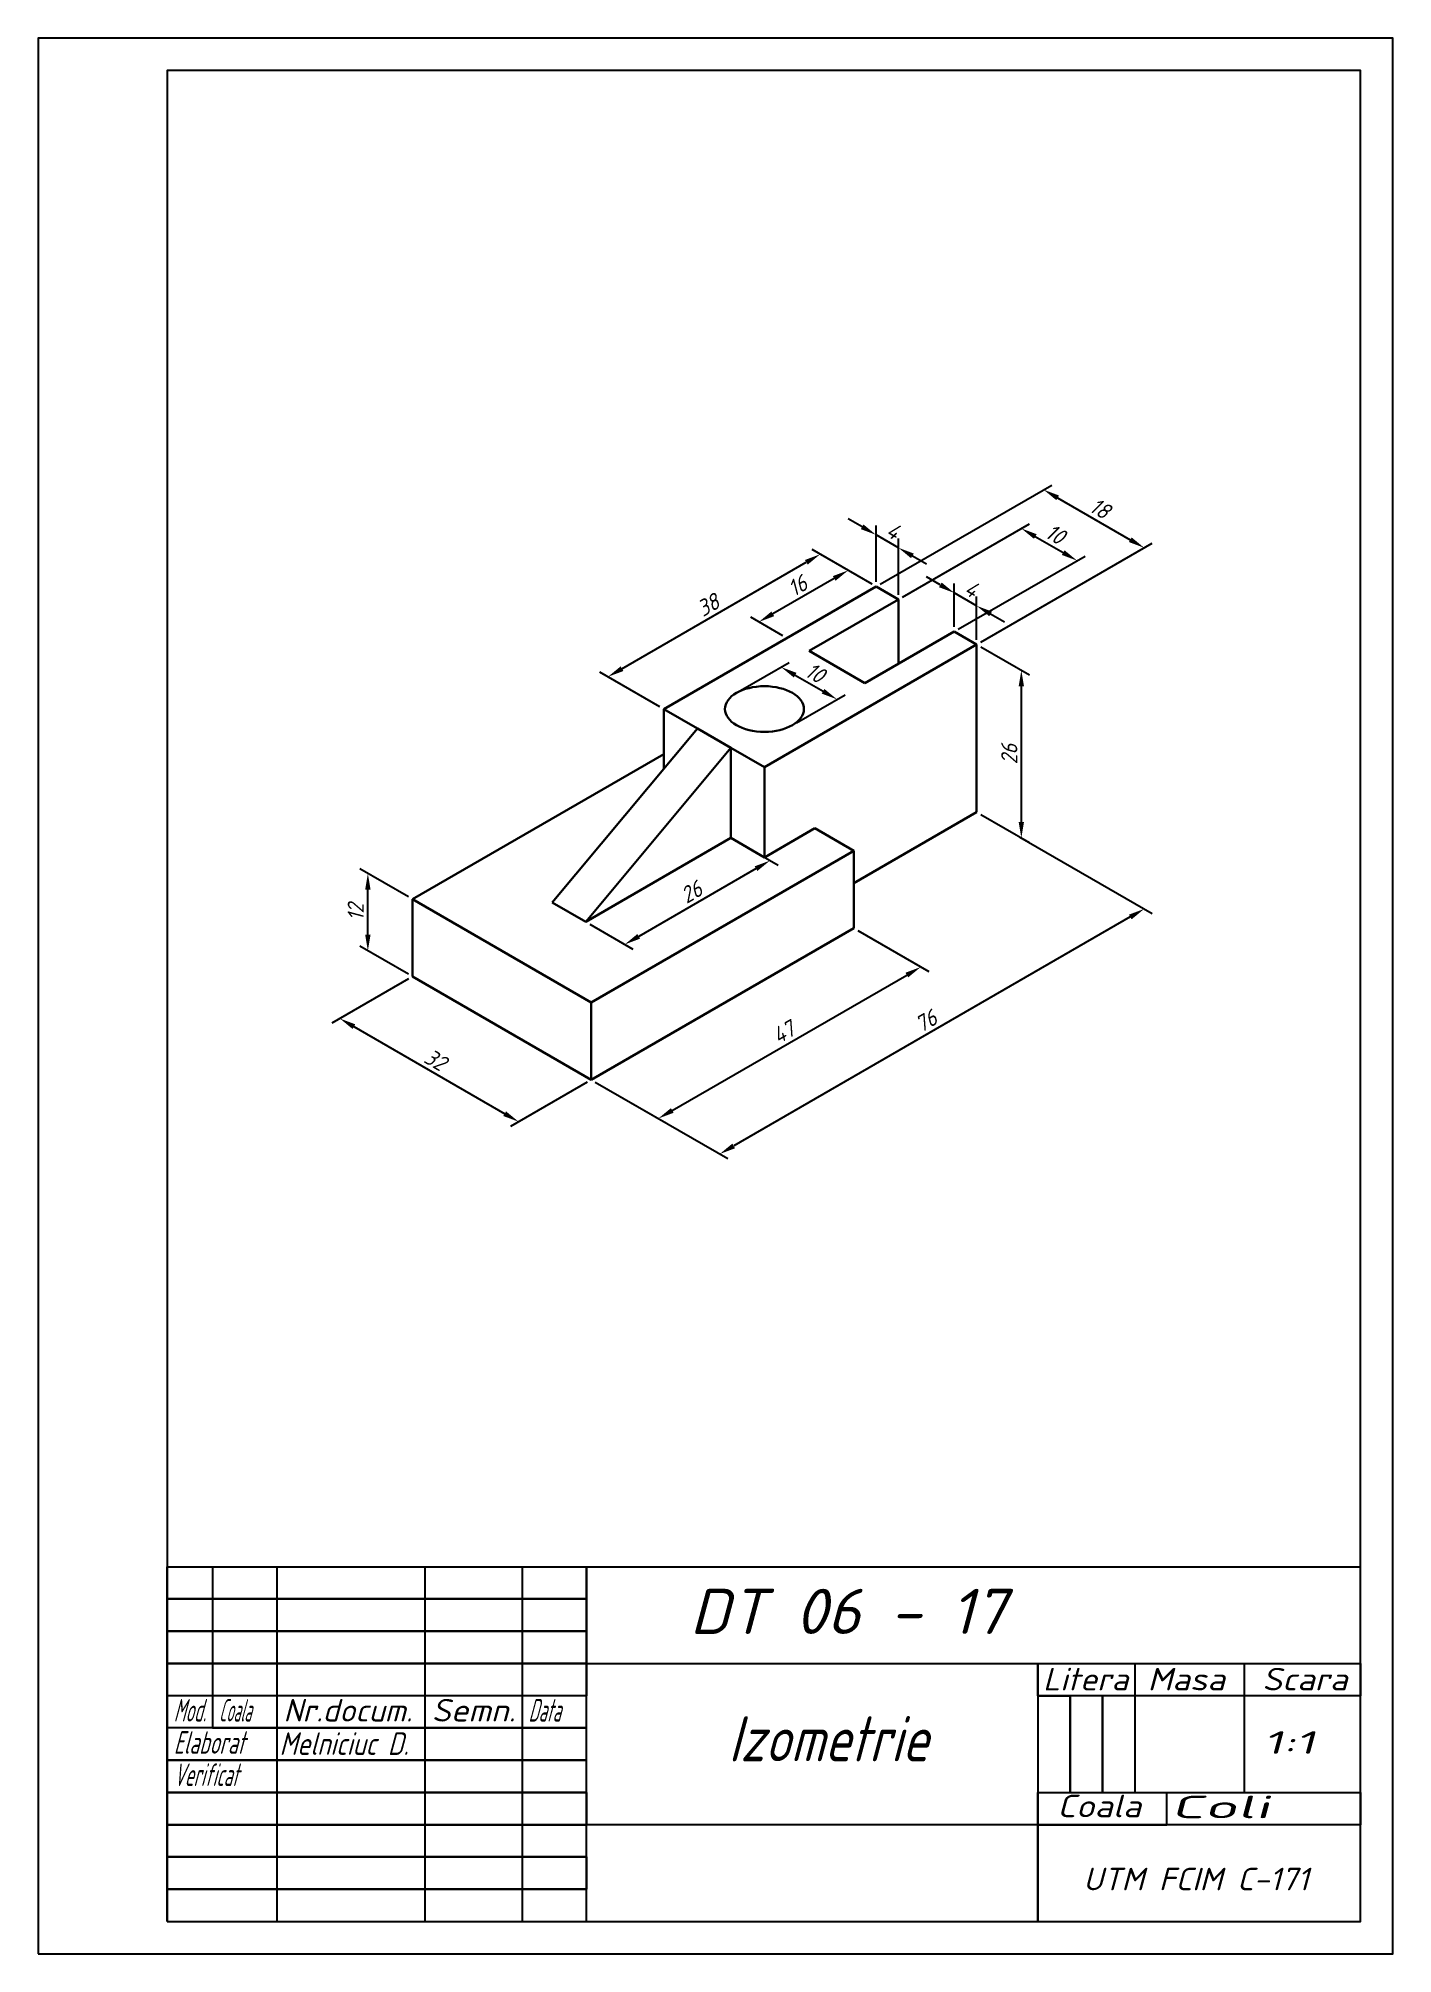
# Model space of a CAD drawing. Header units: millimetres. Extents: x 0 to 210, y 0 to 297.
import ezdxf
from ezdxf.enums import TextEntityAlignment as Align

# ---------------------------------------------------------------- set-up
doc = ezdxf.new("R2010")
doc.units = ezdxf.units.MM
doc.layers.get('0').update_dxf_attribs({"color": 2})
for name, color, linetype, lineweight in [('Subtire', 11, 'Continuous', 30), ('text 10', 42, 'Continuous', 100), ('text 3.5', 7, 'Continuous', 35), ('text 5', 100, 'Continuous', 50), ('text 7', 142, 'Continuous', 70)]:
    doc.layers.add(name, color=color, linetype=linetype, lineweight=lineweight)
doc.styles.get("Standard").update_dxf_attribs({"font": 'isocp.shx', "oblique": 15})
doc.dimstyles.new('Copy of ISO-25', dxfattribs={"dimtxt": 2.5, "dimasz": 2.5, "dimexe": 1.25, "dimexo": 0.625, "dimtad": 1, "dimtxsty": 'Standard', "dimcen": 2.5, "dimadec": 0, "dimazin": 0, "dimtfac": 1, "dimtmove": 0, "dimatfit": 3, "dimfxl": 1, "dimarcsym": 0})

# ---------------------------------------------------------------- blocks, each defined once
blk = doc.blocks.new('*D9')
at = {"layer": 'Defpoints', "color": 0, "linetype": 'Continuous', "lineweight": -2, "transparency": 16777216}
for p, q in [((57.4, 151.14), (45.52, 144.28)), ((85.11, 135.14), (73.23, 128.28))]:
    blk.add_line(p, q, dxfattribs=at)
at = {"layer": 'Defpoints', "color": 0, "lineweight": -2, "transparency": 16777216}
blk.add_line((48.93, 143.75), (72.31, 130.25), dxfattribs=at)
at = {"layer": 'Defpoints', "color": 0, "linetype": 'Continuous', "transparency": 16777216}
for p in [(58.02, 151.5), (85.74, 135.5), (74.48, 129)]:
    blk.add_point(p, dxfattribs=at)
for points in [[(49.14, 144.11), (48.72, 143.39), (46.77, 145)], [(72.52, 130.61), (72.1, 129.89), (74.48, 129)]]:
    blk.add_solid(points, dxfattribs=at)
at = {"layer": 'Defpoints', "color": 0, "linetype": 'Continuous', "transparency": 16777216, "insert": (61.56, 138.62), "char_height": 2.5, "attachment_point": 5, "rotation": 330}
blk.add_mtext('32', dxfattribs=at)
blk = doc.blocks.new('*D10')
at = {"layer": 'Defpoints', "color": 0, "linetype": 'Continuous', "lineweight": -2, "transparency": 16777216}
for p, q in [((127.06, 158.64), (138.08, 152.28)), ((86.36, 135.14), (97.38, 128.78))]:
    blk.add_line(p, q, dxfattribs=at)
at = {"layer": 'Defpoints', "color": 0, "lineweight": -2, "transparency": 16777216}
blk.add_line((98.29, 130.75), (134.67, 151.75), dxfattribs=at)
at = {"layer": 'Defpoints', "color": 0, "linetype": 'Continuous', "transparency": 16777216}
for p in [(126.44, 159), (136.83, 153), (85.74, 135.5)]:
    blk.add_point(p, dxfattribs=at)
for points in [[(134.46, 152.11), (134.88, 151.39), (136.83, 153)], [(98.09, 131.11), (98.5, 130.39), (96.13, 129.5)]]:
    blk.add_solid(points, dxfattribs=at)
at = {"layer": 'Defpoints', "color": 0, "linetype": 'Continuous', "transparency": 16777216, "insert": (115.54, 142.87), "char_height": 2.5, "attachment_point": 5, "rotation": 30}
blk.add_mtext('47', dxfattribs=at)
blk = doc.blocks.new('*D11')
at = {"layer": 'Defpoints', "color": 0, "lineweight": -2, "transparency": 16777216}
for p, q in [((139.86, 212.25), (137.7, 213.5)), ((145.49, 209), (142.03, 211)), ((147.66, 207.75), (149.82, 206.5))]:
    blk.add_line(p, q, dxfattribs=at)
at = {"layer": 'Defpoints', "color": 0, "linetype": 'Continuous', "lineweight": -2, "transparency": 16777216}
for p, q in [((142.03, 205.72), (142.03, 212.44)), ((145.49, 203.72), (145.49, 210.44))]:
    blk.add_line(p, q, dxfattribs=at)
at = {"layer": 'Defpoints', "color": 0, "linetype": 'Continuous', "transparency": 16777216}
for p in [(142.03, 211), (142.03, 205), (145.49, 203)]:
    blk.add_point(p, dxfattribs=at)
for points in [[(140.07, 212.61), (139.65, 211.89), (142.03, 211)], [(147.87, 208.11), (147.45, 207.39), (145.49, 209)]]:
    blk.add_solid(points, dxfattribs=at)
at = {"layer": 'Defpoints', "color": 0, "linetype": 'Continuous', "transparency": 16777216, "insert": (144.7, 211.62), "char_height": 2.5, "attachment_point": 5, "rotation": 330}
blk.add_mtext('4', dxfattribs=at)
blk = doc.blocks.new('*D12')
at = {"layer": 'Defpoints', "color": 0, "lineweight": -2, "transparency": 16777216}
for p, q in [((127.74, 221.25), (125.57, 222.5)), ((133.37, 218), (129.9, 220)), ((135.53, 216.75), (137.7, 215.5))]:
    blk.add_line(p, q, dxfattribs=at)
at = {"layer": 'Defpoints', "color": 0, "linetype": 'Continuous', "lineweight": -2, "transparency": 16777216}
for p, q in [((129.9, 212.72), (129.9, 221.44)), ((133.37, 210.72), (133.37, 219.44))]:
    blk.add_line(p, q, dxfattribs=at)
at = {"layer": 'Defpoints', "color": 0, "linetype": 'Continuous', "transparency": 16777216}
for p in [(129.9, 220), (129.9, 212), (133.37, 210)]:
    blk.add_point(p, dxfattribs=at)
for points in [[(127.95, 221.61), (127.53, 220.89), (129.9, 220)], [(135.74, 217.11), (135.32, 216.39), (133.37, 218)]]:
    blk.add_solid(points, dxfattribs=at)
at = {"layer": 'Defpoints', "color": 0, "linetype": 'Continuous', "transparency": 16777216, "insert": (132.57, 220.62), "char_height": 2.5, "attachment_point": 5, "rotation": 330}
blk.add_mtext('4', dxfattribs=at)
blk = doc.blocks.new('*D13')
at = {"layer": 'Defpoints', "color": 0, "linetype": 'Continuous', "lineweight": -2, "transparency": 16777216}
for p, q in [((133.99, 210.36), (153.67, 221.72)), ((142.65, 205.36), (162.33, 216.72))]:
    blk.add_line(p, q, dxfattribs=at)
at = {"layer": 'Defpoints', "color": 0, "lineweight": -2, "transparency": 16777216}
blk.add_line((154.59, 219.75), (158.92, 217.25), dxfattribs=at)
at = {"layer": 'Defpoints', "color": 0, "linetype": 'Continuous', "transparency": 16777216}
for p in [(161.08, 216), (133.37, 210), (142.03, 205)]:
    blk.add_point(p, dxfattribs=at)
for points in [[(154.79, 220.11), (154.38, 219.39), (152.42, 221)], [(159.12, 217.61), (158.71, 216.89), (161.08, 216)]]:
    blk.add_solid(points, dxfattribs=at)
at = {"layer": 'Defpoints', "color": 0, "linetype": 'Continuous', "transparency": 16777216, "insert": (157.69, 220.12), "char_height": 2.5, "attachment_point": 5, "rotation": 330}
blk.add_mtext('10', dxfattribs=at)
blk = doc.blocks.new('*D14')
at = {"layer": 'Defpoints', "color": 0, "linetype": 'Continuous', "lineweight": -2, "transparency": 16777216}
for p, q in [((129.28, 212.36), (119.99, 217.72)), ((96.37, 193.36), (87.08, 198.72))]:
    blk.add_line(p, q, dxfattribs=at)
at = {"layer": 'Defpoints', "color": 0, "lineweight": -2, "transparency": 16777216}
blk.add_line((90.5, 199.25), (119.08, 215.75), dxfattribs=at)
at = {"layer": 'Defpoints', "color": 0, "linetype": 'Continuous', "transparency": 16777216}
for p in [(121.24, 217), (129.9, 212), (96.99, 193)]:
    blk.add_point(p, dxfattribs=at)
for points in [[(118.87, 216.11), (119.29, 215.39), (121.24, 217)], [(90.29, 199.61), (90.71, 198.89), (88.33, 198)]]:
    blk.add_solid(points, dxfattribs=at)
at = {"layer": 'Defpoints', "color": 0, "linetype": 'Continuous', "transparency": 16777216, "insert": (103.85, 209.12), "char_height": 2.5, "attachment_point": 5, "rotation": 30}
blk.add_mtext('38', dxfattribs=at)
blk = doc.blocks.new('*D15')
at = {"layer": 'Defpoints', "color": 0, "linetype": 'Continuous', "lineweight": -2, "transparency": 16777216}
for p, q in [((146.12, 202.64), (153.67, 198.28)), ((146.12, 176.64), (153.67, 172.28))]:
    blk.add_line(p, q, dxfattribs=at)
at = {"layer": 'Defpoints', "color": 0, "lineweight": -2, "transparency": 16777216}
blk.add_line((152.42, 196.5), (152.42, 175.5), dxfattribs=at)
at = {"layer": 'Defpoints', "color": 0, "linetype": 'Continuous', "transparency": 16777216}
for p in [(145.49, 203), (145.49, 177), (152.42, 173)]:
    blk.add_point(p, dxfattribs=at)
for points in [[(152, 196.5), (152.84, 196.5), (152.42, 199)], [(152, 175.5), (152.84, 175.5), (152.42, 173)]]:
    blk.add_solid(points, dxfattribs=at)
at = {"layer": 'Defpoints', "color": 0, "linetype": 'Continuous', "transparency": 16777216, "insert": (150.55, 186), "char_height": 2.5, "attachment_point": 5, "rotation": 90}
blk.add_mtext('26', dxfattribs=at)
blk = doc.blocks.new('*D17')
at = {"layer": 'Defpoints', "color": 0, "linetype": 'Continuous', "lineweight": -2, "transparency": 16777216}
for p, q in [((57.4, 163.86), (49.85, 168.22)), ((57.4, 151.86), (49.85, 156.22))]:
    blk.add_line(p, q, dxfattribs=at)
at = {"layer": 'Defpoints', "color": 0, "lineweight": -2, "transparency": 16777216}
blk.add_line((51.1, 158), (51.1, 165), dxfattribs=at)
at = {"layer": 'Defpoints', "color": 0, "linetype": 'Continuous', "transparency": 16777216}
for p in [(51.1, 167.5), (58.02, 163.5), (58.02, 151.5)]:
    blk.add_point(p, dxfattribs=at)
for points in [[(50.68, 165), (51.51, 165), (51.1, 167.5)], [(50.68, 158), (51.51, 158), (51.1, 155.5)]]:
    blk.add_solid(points, dxfattribs=at)
at = {"layer": 'Defpoints', "color": 0, "linetype": 'Continuous', "transparency": 16777216, "insert": (49.22, 161.5), "char_height": 2.5, "attachment_point": 5, "rotation": 90}
blk.add_mtext('12', dxfattribs=at)
blk = doc.blocks.new('*D18')
at = {"layer": 'Defpoints', "color": 0, "linetype": 'Continuous', "lineweight": -2, "transparency": 16777216}
for p, q in [((129.28, 212.36), (124.32, 215.22)), ((115.42, 204.36), (110.47, 207.22))]:
    blk.add_line(p, q, dxfattribs=at)
at = {"layer": 'Defpoints', "color": 0, "lineweight": -2, "transparency": 16777216}
blk.add_line((123.41, 213.25), (113.88, 207.75), dxfattribs=at)
at = {"layer": 'Defpoints', "color": 0, "linetype": 'Continuous', "transparency": 16777216}
for p in [(129.9, 212), (111.72, 206.5), (116.05, 204)]:
    blk.add_point(p, dxfattribs=at)
for points in [[(123.2, 213.61), (123.62, 212.89), (125.57, 214.5)], [(113.67, 208.11), (114.09, 207.39), (111.72, 206.5)]]:
    blk.add_solid(points, dxfattribs=at)
at = {"layer": 'Defpoints', "color": 0, "linetype": 'Continuous', "transparency": 16777216, "insert": (117.71, 212.12), "char_height": 2.5, "attachment_point": 5, "rotation": 30}
blk.add_mtext('16', dxfattribs=at)
blk = doc.blocks.new('*D19')
at = {"layer": 'Defpoints', "color": 0, "linetype": 'Continuous', "lineweight": -2, "transparency": 16777216}
for p, q in [((108.01, 172.64), (114.7, 168.78)), ((85.5, 159.64), (92.18, 155.78))]:
    blk.add_line(p, q, dxfattribs=at)
at = {"layer": 'Defpoints', "color": 0, "lineweight": -2, "transparency": 16777216}
blk.add_line((111.28, 168.25), (93.1, 157.75), dxfattribs=at)
at = {"layer": 'Defpoints', "color": 0, "linetype": 'Continuous', "transparency": 16777216}
for p in [(107.39, 173), (84.87, 160), (90.93, 156.5)]:
    blk.add_point(p, dxfattribs=at)
for points in [[(111.08, 168.61), (111.49, 167.89), (113.45, 169.5)], [(92.89, 158.11), (93.31, 157.39), (90.93, 156.5)]]:
    blk.add_solid(points, dxfattribs=at)
at = {"layer": 'Defpoints', "color": 0, "linetype": 'Continuous', "transparency": 16777216, "insert": (101.25, 164.62), "char_height": 2.5, "attachment_point": 5, "rotation": 30}
blk.add_mtext('26', dxfattribs=at)
blk = doc.blocks.new('*D20')
at = {"layer": 'Defpoints', "color": 0, "linetype": 'Continuous', "lineweight": -2, "transparency": 16777216}
for p, q in [((130.53, 212.36), (157.13, 227.72)), ((146.12, 203.36), (172.72, 218.72))]:
    blk.add_line(p, q, dxfattribs=at)
at = {"layer": 'Defpoints', "color": 0, "lineweight": -2, "transparency": 16777216}
blk.add_line((158.05, 225.75), (169.31, 219.25), dxfattribs=at)
at = {"layer": 'Defpoints', "color": 0, "linetype": 'Continuous', "transparency": 16777216}
for p in [(171.47, 218), (129.9, 212), (145.49, 203)]:
    blk.add_point(p, dxfattribs=at)
for points in [[(158.26, 226.11), (157.84, 225.39), (155.88, 227)], [(169.52, 219.61), (169.1, 218.89), (171.47, 218)]]:
    blk.add_solid(points, dxfattribs=at)
at = {"layer": 'Defpoints', "color": 0, "linetype": 'Continuous', "transparency": 16777216, "insert": (164.62, 224.12), "char_height": 2.5, "attachment_point": 5, "rotation": 330}
blk.add_mtext('18', dxfattribs=at)
blk = doc.blocks.new('*D21')
at = {"layer": 'Defpoints', "color": 0, "linetype": 'Continuous', "lineweight": -2, "transparency": 16777216}
for p, q in [((108.88, 195.86), (116.43, 200.22)), ((117.54, 190.86), (125.09, 195.22))]:
    blk.add_line(p, q, dxfattribs=at)
at = {"layer": 'Defpoints', "color": 0, "lineweight": -2, "transparency": 16777216}
blk.add_line((117.35, 198.25), (121.68, 195.75), dxfattribs=at)
at = {"layer": 'Defpoints', "color": 0, "linetype": 'Continuous', "transparency": 16777216}
for p in [(108.25, 195.5), (123.84, 194.5), (116.91, 190.5)]:
    blk.add_point(p, dxfattribs=at)
for points in [[(117.55, 198.61), (117.14, 197.89), (115.18, 199.5)], [(121.88, 196.11), (121.47, 195.39), (123.84, 194.5)]]:
    blk.add_solid(points, dxfattribs=at)
at = {"layer": 'Defpoints', "color": 0, "linetype": 'Continuous', "transparency": 16777216, "insert": (120.45, 198.62), "char_height": 2.5, "attachment_point": 5, "rotation": 330}
blk.add_mtext('10', dxfattribs=at)
blk = doc.blocks.new('*D22')
at = {"layer": 'Defpoints', "color": 0, "linetype": 'Continuous', "lineweight": -2, "transparency": 16777216}
for p, q in [((152.18, 173.14), (172.72, 161.28)), ((86.36, 135.14), (106.91, 123.28))]:
    blk.add_line(p, q, dxfattribs=at)
at = {"layer": 'Defpoints', "color": 0, "lineweight": -2, "transparency": 16777216}
blk.add_line((169.31, 160.75), (107.82, 125.25), dxfattribs=at)
at = {"layer": 'Defpoints', "color": 0, "linetype": 'Continuous', "transparency": 16777216}
for p in [(151.55, 173.5), (85.74, 135.5), (105.66, 124)]:
    blk.add_point(p, dxfattribs=at)
for points in [[(169.1, 161.11), (169.52, 160.39), (171.47, 162)], [(107.61, 125.61), (108.03, 124.89), (105.66, 124)]]:
    blk.add_solid(points, dxfattribs=at)
at = {"layer": 'Defpoints', "color": 0, "linetype": 'Continuous', "transparency": 16777216, "insert": (137.63, 144.62), "char_height": 2.5, "attachment_point": 5, "rotation": 30}
blk.add_mtext('76', dxfattribs=at)

msp = doc.modelspace()

# ---------------------------------------------------------------- linework, layer by layer
for p, q in [((20, 5), (20, 60)), ((20, 60), (205, 60)), ((20, 60), (27, 60)), ((20, 35), (20, 60)), ((20, 60), (20, 55)), ((27, 60), (27, 35)), ((27, 60), (37, 60)), ((37, 60), (37, 5)), ((60, 5), (60, 60)), ((60, 60), (75, 60)), ((75, 60), (75, 5)), ((85, 5), (85, 60)), ((85, 60), (85, 45)), ((85, 55), (85, 50)), ((20, 50), (20, 45)), ((85, 45), (205, 45)), ((85, 45), (85, 40)), ((155, 40), (155, 45)), ((155, 45), (155, 10)), ((155, 45), (155, 45)), ((155, 45), (170, 45)), ((170, 45), (170, 30)), ((187, 25), (187, 45)), ((205, 45), (205, 40)), ((85, 40), (20, 40)), ((205, 40), (155, 40)), ((155, 40), (160, 40)), ((27, 35), (20, 35)), ((20, 35), (20, 30)), ((27, 35), (85, 35)), ((85, 35), (27, 35)), ((20, 30), (20, 30)), ((20, 30), (20, 25)), ((170, 30), (170, 25)), ((85, 25), (85, 20)), ((155, 5), (155, 25)), ((155, 25), (175, 25)), ((160, 25), (165, 25)), ((170, 25), (187, 25)), ((175, 25), (205, 25)), ((175, 20), (175, 25)), ((205, 25), (205, 25)), ((205, 25), (205, 20)), ((20, 20), (20, 15)), ((205, 20), (85, 20)), ((205, 20), (85, 20)), ((205, 20), (85, 20)), ((205, 20), (85, 20)), ((155, 20), (175, 20)), ((85, 15), (85, 10)), ((155, 10), (155, 5)), ((37, 5), (60, 5)), ((75, 5), (85, 5))]:
    msp.add_line(p, q)
for points in [[(0, 0), (210, 0), (210, 297), (0, 297)], [(20, 5), (205, 5), (205, 292), (20, 292)]]:
    msp.add_lwpolyline(points, close=True)
at = {"layer": 'Subtire', "linetype": 'Continuous'}
for p, q in [((129.904, 212), (96.995, 193)), ((133.368, 210), (129.904, 212)), ((119.512, 202), (133.368, 210)), ((133.368, 210), (133.368, 200)), ((142.028, 205), (128.172, 197)), ((145.492, 203), (142.028, 205)), ((145.492, 203), (142.028, 205)), ((145.492, 203), (112.583, 184)), ((128.172, 197), (119.512, 202)), ((145.492, 189), (145.492, 203)), ((96.995, 183.769), (96.995, 193)), ((96.995, 193), (102.191, 190)), ((102.191, 190), (79.674, 163)), ((107.387, 187), (102.191, 190)), ((145.492, 189), (145.492, 177)), ((58.024, 163.5), (96.995, 186)), ((107.387, 187), (84.87, 160)), ((107.387, 173), (107.387, 187)), ((112.583, 184), (107.387, 187)), ((112.583, 170), (112.583, 184)), ((145.492, 177), (126.44, 166)), ((107.387, 173), (84.87, 160)), ((107.387, 173), (112.583, 170)), ((112.583, 170), (120.378, 174.5)), ((120.378, 174.5), (126.44, 171)), ((126.44, 171), (85.737, 147.5)), ((126.44, 159), (126.44, 171)), ((85.737, 147.5), (58.024, 163.5)), ((58.024, 163.5), (58.024, 151.5)), ((84.87, 160), (79.674, 163)), ((85.737, 135.5), (126.44, 159)), ((58.024, 151.5), (85.737, 135.5)), ((85.737, 135.5), (85.737, 147.5))]:
    msp.add_line(p, q, dxfattribs=at)
at = {"layer": 'Subtire'}
for p, q in [((20, 55), (85, 55)), ((85, 50), (20, 50)), ((20, 45), (85, 45)), ((160, 40), (160, 25)), ((165, 25), (165, 40)), ((20, 30), (85, 30)), ((20, 25), (85, 25)), ((85, 20), (20, 20)), ((20, 15), (85, 15)), ((20, 10), (85, 10))]:
    msp.add_line(p, q, dxfattribs=at)
at = {"layer": 'Subtire', "linetype": 'Continuous'}
msp.add_ellipse((112.583, 193), major_axis=(-6.124, 0), ratio=0.5773503, dxfattribs=at)

# ---------------------------------------------------------------- texts
at = {"oblique": 15}
for s, width, p, p2 in [('Scara', 1.150508, (189.767, 40.825), (203, 40.825)), ('Coli', 2.249527, (175.647, 21), (191, 21))]:
    msp.add_text(s, height=3.5, dxfattribs=dict(at, width=width)).set_placement(p, p2, align=Align.FIT)
at = {"layer": 'text 10', "oblique": 15}
for s, width, p, p2 in [('DT 06 - 17', 1.176753, (101, 49.582), (150.012, 49.582)), ('Izometrie', 0.82777, (107, 29.825), (138, 29.825))]:
    msp.add_text(s, height=7, dxfattribs=dict(at, width=width)).set_placement(p, p2, align=Align.FIT)
at = {"layer": 'text 3.5', "oblique": 15}
for s, width, p, p2 in [('Litera', 1.084505, (155.767, 40.825), (169, 40.825)), ('Masa', 1.186873, (172, 40.825), (184, 40.825)), ('Scara', 1.150508, (189.767, 40.825), (203, 40.825)), ('Mod.', 0.58309, (21, 36), (26, 36)), ('Coala', 0.462884, (28, 36), (33, 36)), ('Nr.docum.', 1.048493, (38, 36), (58, 36)), ('Semn.', 1.142857, (61, 36), (74, 36)), ('Data', 0.53181, (76, 36), (81, 36)), ('Melniciuc D.', 0.87241, (37.403, 30.825), (57.403, 30.825)), ('1:1', 1.987578, (190, 31), (198, 31)), ('UTM FCIM C-171', 1.129944, (162, 9.825), (197, 9.825))]:
    msp.add_text(s, height=3.5, dxfattribs=dict(at, width=width)).set_placement(p, p2, align=Align.FIT)
at = {"layer": 'text 5', "oblique": 15}
for s, width, p, p2 in [('Elaborat', 0.634921, (21, 31), (32, 31)), ('Verificat', 0.554785, (21, 26), (31, 26))]:
    msp.add_text(s, height=3.5, dxfattribs=dict(at, width=width)).set_placement(p, p2, align=Align.FIT)
at = {"layer": 'text 7', "oblique": 15}
for s, width, p, p2 in [('Coala', 1.204959, (157.984, 21.156), (171, 21.156)), ('Coli', 2.249527, (175.647, 21), (191, 21))]:
    msp.add_text(s, height=3.5, dxfattribs=dict(at, width=width)).set_placement(p, p2, align=Align.FIT)

# ---------------------------------------------------------------- dimensions: what is measured, and where the dimension line sits
at = {"layer": 'Defpoints', "linetype": 'Continuous'}
for p1, p2, distance, picture, middle in [((129.904, 212), (145.492, 203), 25.981, '*D20', (164.616, 224.124)), ((133.368, 210), (129.904, 212), -6.928, '*D12', (132.573, 220.624)), ((133.368, 210), (142.028, 205), 19.053, '*D13', (157.688, 220.124)), ((96.995, 193), (129.904, 212), 8.66, '*D14', (103.852, 209.124)), ((129.904, 212), (116.047, 204), -4.33, '*D18', (117.708, 212.124)), ((145.492, 203), (142.028, 205), -5.196, '*D11', (144.698, 211.624)), ((145.492, 203), (145.492, 177), 6.928, '*D15', (150.545, 186)), ((108.253, 195.5), (116.913, 190.5), 6.928, '*D21', (120.449, 198.624)), ((107.387, 173), (84.87, 160), 6.062, '*D19', (101.253, 164.624)), ((151.554, 173.5), (85.737, 135.5), 19.919, '*D22', (137.627, 144.624)), ((58.024, 151.5), (58.024, 163.5), 6.928, '*D17', (49.22, 161.5)), ((85.737, 135.5), (126.44, 159), -10.392, '*D10', (115.543, 142.874)), ((58.024, 151.5), (85.737, 135.5), -11.258, '*D9', (61.559, 138.624))]:
    dim = msp.add_aligned_dim(p1=p1, p2=p2, distance=distance, dimstyle='Copy of ISO-25', dxfattribs=at)
    dim.commit()
    dim.dimension.update_dxf_attribs({"geometry": picture, "text_midpoint": middle})

doc.saveas('drawing.dxf')
